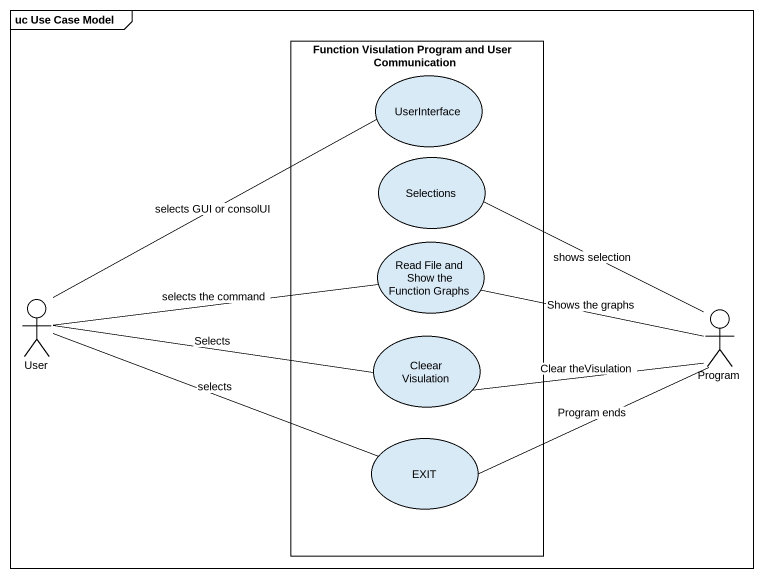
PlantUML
@startuml
mainframe uc Use Case Model
rectangle "Function Visulation Program and User Communication" as Function_Visulation_Program {
  usecase UserInterface
  usecase Selections
  usecase "Read File and Show the Function Graphs" as Read_File_and_Show_the
  usecase "Cleear Visulation" as Cleear_Visulation
  usecase EXIT
}
actor User
actor Program
User -right- UserInterface : selects GUI or consolUI
User -right- Read_File_and_Show_the : selects the command
User -right- Cleear_Visulation : Selects
User -right- EXIT : selects
Program -left- Selections : shows selection
Program -left- Read_File_and_Show_the : Shows the graphs
Program -left- Cleear_Visulation : Clear theVisulation
Program -left- EXIT : Program ends
@enduml
